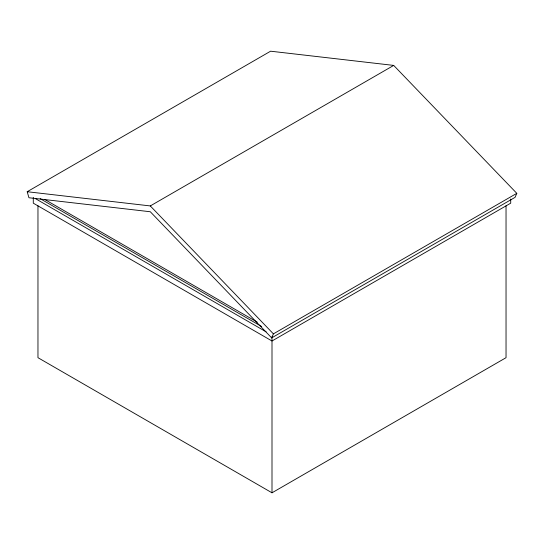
<?xml version="1.0" encoding="UTF-8"?>
<svg xmlns="http://www.w3.org/2000/svg" width="544" height="544" viewBox="0 0 544 544"><rect width="100%" height="100%" fill="white"/><g stroke="black" fill="none" stroke-linecap="round" stroke-linejoin="round"><path stroke-width="0.82" d="M271.667 337.878L273.401 333.866L516.8 193.338L393.7 65.409L270.599 51.197L27.2 191.719L28.941 197.744L150.3 211.752L271.667 337.878L515.059 197.356L516.8 193.338M27.2 191.719L150.3 205.931L393.7 65.409M37.964 205.72L37.964 357.687L272 492.803L506.036 357.687L506.036 205.72M44.588 199.362L257.278 322.164M40.174 198.662L261.698 326.563M35.625 198.744L266.125 331.82M150.3 205.931L273.401 333.866M510.714 199.043L510.714 203.17L272 340.993L33.286 203.17L33.286 197.39M272 336.865L272 492.803"/></g></svg>
